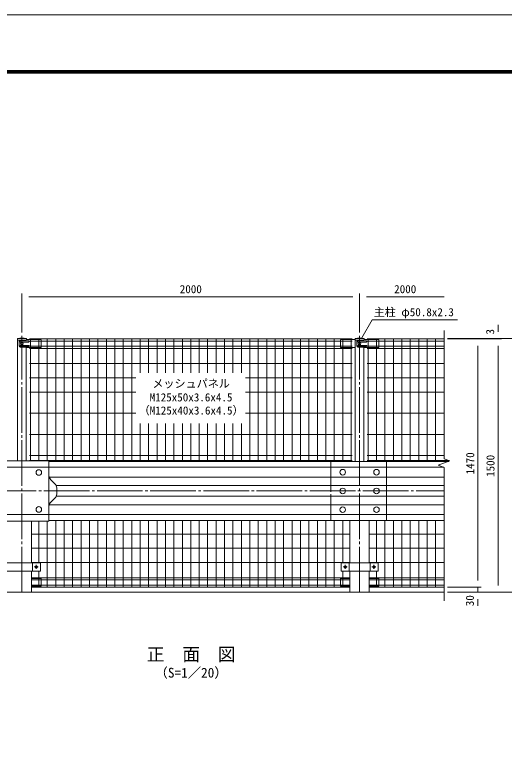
# Model space of a CAD drawing. Units: millimetres, scale not verified. Extents: x -6299 to 6301, y -4455 to 4455.
# Drawn here: x -4033 to -1135, y 36 to 4455 of the extents above; entities that cross this region are included whole.
import ezdxf
from ezdxf.enums import TextEntityAlignment as Align

# ---------------------------------------------------------------- set-up
doc = ezdxf.new("R2010")
doc.units = ezdxf.units.MM
doc.header["$LTSCALE"] = 15
doc.linetypes.add('LONG_CHAIN', pattern=[21, 18, -1, 1, -1])
doc.linetypes.add('LONG_DASHED2', pattern=[13, 12, -1])
for name, color, linetype, lineweight in [('0-0_D-STR-TXT', 7, 'Continuous', 9), ('0-1_D-TTL', 7, 'Continuous', 9), ('0-2_D-TTL-TXT', 7, 'Continuous', 9), ('0-3_D-STR2', 7, 'Continuous', 9), ('0-4_D-STR-DIM', 7, 'Continuous', 9), ('0-5_0', 7, 'Continuous', 9), ('0-6_D-STR1', 1, 'Continuous', 9), ('0-7_D-BMK', 2, 'LONG_CHAIN', 9), ('0-8_D-STR3', 3, 'Continuous', 9), ('0-9_D-STR4', 7, 'Continuous', 9), ('0-E_1', 7, 'Continuous', 9)]:
    doc.layers.add(name, color=color, linetype=linetype, lineweight=lineweight)
doc.styles.add('ＭＳ ゴシック', font='')
doc.styles.get('ＭＳ ゴシック').set_extended_font_data('MS Gothic')

msp = doc.modelspace()

# ---------------------------------------------------------------- linework, layer by layer
at = {"layer": '0-0_D-STR-TXT'}
msp.add_lwpolyline([(-1410.75, 2649.81), (-1917.17, 2649.81), (-1978.68, 2543.26)], dxfattribs=at)
at = {"layer": '0-1_D-TTL', "color": 2}
msp.add_lwpolyline([(-6298.99, 4455), (6301.01, 4455), (6301.01, -4455), (-6298.99, -4455)], close=True, dxfattribs=at)
at = {"layer": '0-1_D-TTL'}
for points in [[(-5893.99, 4125), (5896.01, 4125), (5896.01, -4125), (-5893.99, -4125)], [(-5890.24, 4121.25), (5892.26, 4121.25), (5892.26, -4121.25), (-5890.24, -4121.25)], [(-5886.49, 4117.5), (5888.51, 4117.5), (5888.51, -4117.5), (-5886.49, -4117.5)], [(-5882.74, 4113.75), (5884.76, 4113.75), (5884.76, -4113.75), (-5882.74, -4113.75)], [(-5878.99, 4110), (5881.01, 4110), (5881.01, -4110), (-5878.99, -4110)]]:
    msp.add_lwpolyline(points, close=True, dxfattribs=at)
at = {"layer": '0-3_D-STR2'}
for p, q in [((-2036.11, 2536.08), (-3946.11, 2536.08)), ((-2036.11, 2523.2), (-3946.11, 2523.2)), ((-3941.11, 1814.08), (-3941.11, 2536.08)), ((-3891.11, 1814.08), (-3891.11, 2536.08)), ((-3841.11, 1814.08), (-3841.11, 2536.08)), ((-3791.11, 1811.08), (-3791.11, 2536.08)), ((-3741.11, 1811.08), (-3741.11, 2536.08)), ((-3691.11, 1811.08), (-3691.11, 2536.08)), ((-3641.11, 1811.08), (-3641.11, 2536.08)), ((-3591.11, 1811.08), (-3591.11, 2536.08)), ((-3541.11, 1811.08), (-3541.11, 2536.08)), ((-3491.11, 1811.08), (-3491.11, 2536.08)), ((-3441.11, 1811.08), (-3441.11, 2536.08)), ((-3391.11, 1811.08), (-3391.11, 2536.08)), ((-3341.11, 1811.08), (-3341.11, 2536.08)), ((-3291.11, 2336.08), (-3291.11, 2536.08)), ((-3241.11, 2336.08), (-3241.11, 2536.08)), ((-3191.11, 2336.08), (-3191.11, 2536.08)), ((-3141.11, 2336.08), (-3141.11, 2536.08)), ((-3091.11, 2336.08), (-3091.11, 2536.08)), ((-3041.11, 2336.08), (-3041.11, 2536.08)), ((-2991.11, 2336.08), (-2991.11, 2536.08)), ((-2941.11, 2336.08), (-2941.11, 2536.08)), ((-2891.11, 2336.08), (-2891.11, 2536.08)), ((-2841.11, 2336.08), (-2841.11, 2536.08)), ((-2791.11, 2336.08), (-2791.11, 2536.08)), ((-2741.11, 2336.08), (-2741.11, 2536.08)), ((-2691.11, 2336.08), (-2691.11, 2536.08)), ((-2641.11, 1811.08), (-2641.11, 2536.08)), ((-2591.11, 1811.08), (-2591.11, 2536.08)), ((-2541.11, 1811.08), (-2541.11, 2536.08)), ((-2491.11, 1811.08), (-2491.11, 2536.08)), ((-2441.11, 1811.08), (-2441.11, 2536.08)), ((-2391.11, 1811.08), (-2391.11, 2536.08)), ((-2341.11, 1811.08), (-2341.11, 2536.08)), ((-2291.11, 1811.08), (-2291.11, 2536.08)), ((-2241.11, 1811.08), (-2241.11, 2536.08)), ((-2191.11, 1811.08), (-2191.11, 2536.08)), ((-2141.11, 1811.08), (-2141.11, 2536.08)), ((-2091.11, 1811.08), (-2091.11, 2536.08)), ((-2041.11, 1811.08), (-2041.11, 2536.08)), ((-1946.11, 2536.08), (-1491.11, 2536.08)), ((-1946.11, 2523.2), (-1491.11, 2523.2)), ((-1941.11, 1811.08), (-1941.11, 2536.08)), ((-1891.11, 1811.08), (-1891.11, 2536.08)), ((-1841.11, 1811.08), (-1841.11, 2536.08)), ((-1791.11, 1811.08), (-1791.11, 2536.08)), ((-1741.11, 1811.08), (-1741.11, 2536.08)), ((-1691.11, 1811.08), (-1691.11, 2536.08)), ((-1641.11, 1811.08), (-1641.11, 2536.08)), ((-1591.11, 1811.08), (-1591.11, 2536.08)), ((-1541.11, 1811.08), (-1541.11, 2536.08)), ((-2036.11, 2492.95), (-3946.11, 2492.95)), ((-2036.11, 2480.08), (-3946.11, 2480.08)), ((-1946.11, 2492.95), (-1491.11, 2492.95)), ((-1946.11, 2480.08), (-1491.11, 2480.08)), ((-3946.11, 2390.08), (-2036.11, 2390.08)), ((-1946.11, 2390.08), (-1491.11, 2390.08)), ((-3316.11, 2305.58), (-3946.11, 2305.58)), ((-2036.11, 2305.58), (-2666.11, 2305.58)), ((-1946.11, 2305.58), (-1491.11, 2305.58)), ((-3316.11, 2221.08), (-3946.11, 2221.08)), ((-2036.11, 2221.08), (-2666.11, 2221.08)), ((-1946.11, 2221.08), (-1491.11, 2221.08)), ((-3316.11, 2096.08), (-3946.11, 2096.08)), ((-2036.11, 2096.08), (-2666.11, 2096.08)), ((-1946.11, 2096.08), (-1491.11, 2096.08)), ((-3291.11, 1811.08), (-3291.11, 2036.08)), ((-3241.11, 1811.08), (-3241.11, 2036.08)), ((-3191.11, 1811.08), (-3191.11, 2036.08)), ((-3141.11, 1811.08), (-3141.11, 2036.08)), ((-3091.11, 1811.08), (-3091.11, 2036.08)), ((-3041.11, 1811.08), (-3041.11, 2036.08)), ((-2991.11, 1811.08), (-2991.11, 2036.08)), ((-2941.11, 1811.08), (-2941.11, 2036.08)), ((-2891.11, 1811.08), (-2891.11, 2036.08)), ((-2841.11, 1811.08), (-2841.11, 2036.08)), ((-2791.11, 1811.08), (-2791.11, 2036.08)), ((-2741.11, 1811.08), (-2741.11, 2036.08)), ((-2691.11, 1811.08), (-2691.11, 2036.08)), ((-2036.11, 1971.08), (-3946.11, 1971.08)), ((-1946.11, 1971.08), (-1491.11, 1971.08)), ((-2036.11, 1846.08), (-3946.11, 1846.08)), ((-2036.11, 1816.08), (-3946.11, 1816.08)), ((-1946.11, 1846.08), (-1491.11, 1846.08)), ((-1946.11, 1816.08), (-1461.84, 1816.08)), ((-3791.11, 1066.08), (-3791.11, 1461.08)), ((-3741.11, 1066.08), (-3741.11, 1461.08)), ((-3691.11, 1066.08), (-3691.11, 1461.08)), ((-3641.11, 1066.08), (-3641.11, 1461.08)), ((-3591.11, 1066.08), (-3591.11, 1461.08)), ((-3541.11, 1066.08), (-3541.11, 1461.08)), ((-3491.11, 1066.08), (-3491.11, 1461.08)), ((-3441.11, 1066.08), (-3441.11, 1461.08)), ((-3391.11, 1066.08), (-3391.11, 1461.08)), ((-3341.11, 1066.08), (-3341.11, 1461.08)), ((-3291.11, 1066.08), (-3291.11, 1461.08)), ((-3241.11, 1066.08), (-3241.11, 1461.08)), ((-3191.11, 1066.08), (-3191.11, 1461.08)), ((-3141.11, 1066.08), (-3141.11, 1461.08)), ((-3091.11, 1066.08), (-3091.11, 1461.08)), ((-3041.11, 1066.08), (-3041.11, 1461.08)), ((-2991.11, 1066.08), (-2991.11, 1461.08)), ((-2941.11, 1066.08), (-2941.11, 1461.08)), ((-2891.11, 1066.08), (-2891.11, 1461.08)), ((-2841.11, 1066.08), (-2841.11, 1461.08)), ((-2791.11, 1066.08), (-2791.11, 1461.08)), ((-2741.11, 1066.08), (-2741.11, 1461.08)), ((-2691.11, 1066.08), (-2691.11, 1461.08)), ((-2641.11, 1066.08), (-2641.11, 1461.08)), ((-2591.11, 1066.08), (-2591.11, 1461.08)), ((-2541.11, 1066.08), (-2541.11, 1461.08)), ((-2491.11, 1066.08), (-2491.11, 1461.08)), ((-2441.11, 1066.08), (-2441.11, 1461.08)), ((-2391.11, 1066.08), (-2391.11, 1461.08)), ((-2341.11, 1066.08), (-2341.11, 1461.08)), ((-2291.11, 1066.08), (-2291.11, 1461.08)), ((-2241.11, 1066.08), (-2241.11, 1461.08)), ((-2191.11, 1066.08), (-2191.11, 1461.08)), ((-2141.11, 1066.08), (-2141.11, 1461.08)), ((-2091.11, 1211.08), (-2091.11, 1461.08)), ((-1891.11, 1211.08), (-1891.11, 1461.08)), ((-1841.11, 1066.08), (-1841.11, 1461.08)), ((-1791.11, 1066.08), (-1791.11, 1461.08)), ((-1741.11, 1066.08), (-1741.11, 1461.08)), ((-1691.11, 1066.08), (-1691.11, 1461.08)), ((-1641.11, 1066.08), (-1641.11, 1461.08)), ((-1591.11, 1066.08), (-1591.11, 1461.08)), ((-1541.11, 1066.08), (-1541.11, 1461.08)), ((-3891.11, 1211.08), (-3891.11, 1458.08)), ((-3841.11, 1066.08), (-3841.11, 1458.08)), ((-2048.26, 1381.08), (-3933.96, 1381.08)), ((-1933.96, 1381.08), (-1491.11, 1381.08)), ((-2048.26, 1296.58), (-3933.96, 1296.58)), ((-1933.96, 1296.58), (-1491.11, 1296.58)), ((-2048.26, 1212.08), (-3933.96, 1212.08)), ((-1933.96, 1212.08), (-1491.11, 1212.08)), ((-3891.11, 1066.08), (-3891.11, 1161.08)), ((-2091.11, 1066.08), (-2091.11, 1161.08)), ((-1891.11, 1066.08), (-1891.11, 1161.08)), ((-2048.26, 1122.08), (-3933.96, 1122.08)), ((-2048.26, 1109.2), (-3933.96, 1109.2)), ((-1933.96, 1122.08), (-1491.11, 1122.08)), ((-1933.96, 1109.2), (-1491.11, 1109.2)), ((-2048.26, 1078.95), (-3933.96, 1078.95)), ((-2048.26, 1066.08), (-3933.96, 1066.08)), ((-1933.96, 1078.95), (-1491.11, 1078.95)), ((-1933.96, 1066.08), (-1491.11, 1066.08))]:
    msp.add_line(p, q, dxfattribs=at)
at = {"layer": '0-4_D-STR-DIM'}
for p, q in [((-3991.11, 2574.08), (-3991.11, 2806.08)), ((-3951.11, 2786.08), (-2031.11, 2786.08)), ((-1991.11, 2574.08), (-1991.11, 2806.08)), ((-1991.11, 2574.08), (-1991.11, 2806.08)), ((-1951.11, 2786.08), (-1491.11, 2786.08)), ((-1171.11, 2579.08), (-1171.11, 2619.08)), ((-1491.11, 1826.73), (-1491.11, 2586.08)), ((-1471.11, 2539.08), (-1031.11, 2539.08)), ((-1471.11, 2539.08), (-1151.11, 2539.08)), ((-1471.11, 2536.08), (-1271.11, 2536.08)), ((-1471.11, 2536.08), (-1151.11, 2536.08)), ((-1471.11, 2536.08), (-1151.11, 2536.08)), ((-1171.11, 2536.08), (-1171.11, 2539.08)), ((-1291.11, 1106.08), (-1291.11, 2496.08)), ((-1171.11, 1076.08), (-1171.11, 2496.08)), ((-1171.11, 2496.08), (-1171.11, 2456.08)), ((-1526.34, 1788.25), (-1455.87, 1813.9)), ((-1455.87, 1813.9), (-1491.11, 1826.73)), ((-1491.11, 1775.43), (-1526.34, 1788.25)), ((-1491.11, 986.08), (-1491.11, 1775.43)), ((-1291.11, 1106.08), (-1291.11, 1146.08)), ((-1471.11, 1066.08), (-1271.11, 1066.08)), ((-1471.11, 1066.08), (-1271.11, 1066.08)), ((-1291.11, 1036.08), (-1291.11, 1066.08)), ((-1471.11, 1036.08), (-1271.11, 1036.08)), ((-1471.11, 1036.08), (-1151.11, 1036.08)), ((-1471.11, 1036.08), (-1031.11, 1036.08)), ((-1291.11, 996.08), (-1291.11, 956.08))]:
    msp.add_line(p, q, dxfattribs=at)
at = {"layer": '0-5_0'}
for p, q in [((-3831.11, 1776.08), (-4161.11, 1776.08)), ((-3831.11, 1811.08), (-1463.63, 1811.08)), ((-3831.11, 1776.13), (-1493.03, 1776.13)), ((-3829.87, 1717.81), (-1491.11, 1717.81)), ((-3820.31, 1701.74), (-3794.4, 1676.94)), ((-3787.74, 1667.47), (-1491.11, 1667.47)), ((-3785.14, 1655.27), (-3785.14, 1616.89)), ((-3794.4, 1595.22), (-3820.31, 1570.41)), ((-3787.74, 1604.69), (-1491.11, 1604.69)), ((-3829.87, 1554.34), (-1491.11, 1554.34)), ((-3831.11, 1496.08), (-4161.11, 1496.08)), ((-3831.11, 1496.03), (-1491.11, 1496.03)), ((-3831.11, 1461.08), (-1491.11, 1461.08)), ((-4101.11, 1211.08), (-3881.11, 1211.08)), ((-3928.41, 1211.08), (-3928.41, 1161.08)), ((-3881.11, 1211.08), (-3881.11, 1161.08)), ((-2101.11, 1211.08), (-1881.11, 1211.08)), ((-2101.11, 1211.08), (-2101.11, 1161.08)), ((-2053.81, 1211.08), (-2053.81, 1161.08)), ((-1928.41, 1211.08), (-1928.41, 1161.08)), ((-1881.11, 1211.08), (-1881.11, 1161.08)), ((-4101.11, 1161.08), (-3881.11, 1161.08)), ((-2101.11, 1161.08), (-1881.11, 1161.08))]:
    msp.add_line(p, q, dxfattribs=at)
msp.add_lwpolyline([(-4471.11, 1458.08), (-3831.11, 1458.08), (-3831.11, 1814.08), (-4471.11, 1814.08)], dxfattribs=at)
for centre, radius in [((-3891.11, 1745.58), 16.5), ((-2091.11, 1746.97), 16.5), ((-1891.11, 1746.97), 16.5), ((-2091.11, 1636.08), 16.5), ((-1891.11, 1636.08), 16.5), ((-3891.11, 1526.58), 16.5), ((-2091.11, 1525.19), 16.5), ((-1891.11, 1525.19), 16.5), ((-3906.11, 1186.08), 7), ((-2076.11, 1186.08), 7), ((-1906.11, 1186.08), 7)]:
    msp.add_circle(centre, radius, dxfattribs=at)
for centre, radius, start, end in [((-3796.11, 1727.02), 35, 180, 226.24934), ((-3815.14, 1655.27), 30, 0, 46.24934), ((-3815.14, 1616.89), 30, 313.75066, 0), ((-3796.11, 1545.13), 35, 133.75066, 180)]:
    msp.add_arc(centre, radius, start, end, dxfattribs=at)
at = {"layer": '0-6_D-STR1'}
for p, q in [((-3964.51, 2539.08), (-4017.71, 2539.08)), ((-4017.71, 2539.08), (-4017.71, 2528.08)), ((-3971.75, 2528.08), (-4017.71, 2528.08)), ((-4016.51, 2528.08), (-4016.51, 1814.08)), ((-3964.51, 2530.59), (-3964.51, 2539.08)), ((-1964.51, 2539.08), (-2017.71, 2539.08)), ((-2017.71, 2539.08), (-2017.71, 2528.08)), ((-1971.75, 2528.08), (-2017.71, 2528.08)), ((-2016.51, 2528.08), (-2016.51, 1811.08)), ((-1964.51, 2530.59), (-1964.51, 2539.08)), ((-3965.71, 1814.08), (-3965.71, 2486.26)), ((-1965.71, 1811.08), (-1965.71, 2486.26)), ((-2048.26, 1461.08), (-2048.26, 1211.08)), ((-1933.96, 1461.08), (-1933.96, 1211.08)), ((-3933.96, 1458.08), (-3933.96, 1211.08)), ((-3933.96, 1161.08), (-3933.96, 1036.08)), ((-2048.26, 1161.08), (-2048.26, 1036.08)), ((-1933.96, 1161.08), (-1933.96, 1036.08))]:
    msp.add_line(p, q, dxfattribs=at)
for centre in [(-3991.11, 2422.65), (-1991.11, 2422.65)]:
    msp.add_arc(centre, 119.43, 77.13052, 102.86948, dxfattribs=at)
at = {"layer": '0-7_D-BMK'}
for p, q in [((-3991.11, 1036.08), (-3991.11, 2554.08)), ((-1991.11, 1036.08), (-1991.11, 2554.08)), ((-4491.11, 1636.08), (-1491.11, 1636.08)), ((-3906.11, 1197.74), (-3906.11, 1174.41)), ((-2076.11, 1197.74), (-2076.11, 1174.41)), ((-1906.11, 1197.74), (-1906.11, 1174.41)), ((-3917.77, 1186.08), (-3894.44, 1186.08)), ((-2064.44, 1186.08), (-2087.77, 1186.08)), ((-1917.77, 1186.08), (-1894.44, 1186.08))]:
    msp.add_line(p, q, dxfattribs=at)
at = {"layer": '0-8_D-STR3'}
for p, q in [((-4006.59, 2523.08), (-4006.59, 2493.08)), ((-3971.75, 2528.08), (-4001.59, 2528.08)), ((-3952.11, 2524.08), (-3999.52, 2524.08)), ((-3960.19, 2532.08), (-3971.75, 2528.08)), ((-3883.11, 2532.08), (-3960.19, 2532.08)), ((-3883.11, 2532.08), (-3878.11, 2531.08)), ((-3878.11, 2531.08), (-3878.11, 2487.26)), ((-2099.11, 2532.08), (-2104.11, 2531.08)), ((-2104.11, 2531.08), (-2104.11, 2487.26)), ((-2099.11, 2532.08), (-2022.02, 2532.08)), ((-2022.02, 2532.08), (-2017.71, 2530.59)), ((-2006.59, 2523.08), (-2006.59, 2493.08)), ((-1971.75, 2528.08), (-2001.59, 2528.08)), ((-1952.11, 2524.08), (-1999.52, 2524.08)), ((-1960.19, 2532.08), (-1971.75, 2528.08)), ((-1883.11, 2532.08), (-1960.19, 2532.08)), ((-1883.11, 2532.08), (-1878.11, 2531.08)), ((-1878.11, 2531.08), (-1878.11, 2487.26)), ((-3971.75, 2488.08), (-4001.59, 2488.08)), ((-3952.11, 2518.08), (-3999.52, 2518.08)), ((-3952.11, 2498.08), (-3999.52, 2498.08)), ((-3952.11, 2492.08), (-3999.52, 2492.08)), ((-3966.5, 2486.26), (-3971.75, 2488.08)), ((-3966.5, 2486.26), (-3879.11, 2486.26)), ((-2016.51, 2486.26), (-2103.11, 2486.26)), ((-1971.75, 2488.08), (-2001.59, 2488.08)), ((-1952.11, 2518.08), (-1999.52, 2518.08)), ((-1952.11, 2498.08), (-1999.52, 2498.08)), ((-1952.11, 2492.08), (-1999.52, 2492.08)), ((-1966.5, 2486.26), (-1971.75, 2488.08)), ((-1966.5, 2486.26), (-1879.11, 2486.26)), ((-3883.11, 1118.08), (-3933.96, 1118.08)), ((-3883.11, 1118.08), (-3878.11, 1117.08)), ((-3878.11, 1117.08), (-3878.11, 1073.26)), ((-2099.11, 1118.08), (-2104.11, 1117.08)), ((-2104.11, 1117.08), (-2104.11, 1073.26)), ((-2099.11, 1118.08), (-2048.26, 1118.08)), ((-1883.11, 1118.08), (-1933.96, 1118.08)), ((-1883.11, 1118.08), (-1878.11, 1117.08)), ((-1878.11, 1117.08), (-1878.11, 1073.26)), ((-3933.96, 1072.26), (-3879.11, 1072.26)), ((-2048.26, 1072.26), (-2103.11, 1072.26)), ((-1933.96, 1072.26), (-1879.11, 1072.26))]:
    msp.add_line(p, q, dxfattribs=at)
for centre in [(-3991.11, 2508.08), (-1991.11, 2508.08)]:
    msp.add_circle(centre, 8, dxfattribs=at)
for centre, radius, start, end in [((-4001.59, 2523.08), 5, 90, 180), ((-3999.52, 2521.08), 3, 90, 270), ((-3952.11, 2521.08), 3, 270, 90), ((-2001.59, 2523.08), 5, 90, 180), ((-1999.52, 2521.08), 3, 90, 270), ((-1952.11, 2521.08), 3, 270, 90), ((-4001.59, 2493.08), 5, 180, 270), ((-3999.52, 2495.08), 3, 90, 270), ((-3952.11, 2495.08), 3, 270, 90), ((-3879.11, 2487.26), 1, 270, 0), ((-2103.11, 2487.26), 1, 180, 270), ((-2001.59, 2493.08), 5, 180, 270), ((-1999.52, 2495.08), 3, 90, 270), ((-1952.11, 2495.08), 3, 270, 90), ((-1879.11, 2487.26), 1, 270, 0), ((-3879.11, 1073.26), 1, 270, 0), ((-2103.11, 1073.26), 1, 180, 270), ((-1879.11, 1073.26), 1, 270, 0)]:
    msp.add_arc(centre, radius, start, end, dxfattribs=at)
at = {"layer": '0-9_D-STR4'}
msp.add_line((-1491.11, 1036.08), (-4491.11, 1036.08), dxfattribs=at)
at = {"layer": '0-E_1', "linetype": 'LONG_DASHED2'}
msp.add_line((-2161.11, 1811.08), (-2161.11, 1461.08), dxfattribs=at)
at = {"layer": '0-E_1'}
msp.add_line((-1831.11, 1811.08), (-1831.11, 1461.08), dxfattribs=at)

# ---------------------------------------------------------------- texts
at = {"layer": '0-0_D-STR-TXT', "style": 'ＭＳ ゴシック'}
for s, p in [('主柱 φ50.8x2.3', (-1907.62, 2656.55)), ('メッシュパネル', (-3218.52, 2233.48)), ('M125x50x3.6x4.5', (-3234.76, 2152.08)), ('（M125x40x3.6x4.5）', (-3299.74, 2074.24))]:
    msp.add_text(s, height=48.06, dxfattribs=at).set_placement(p, align=Align.BOTTOM_LEFT)
at = {"layer": '0-2_D-TTL-TXT', "style": 'ＭＳ ゴシック'}
for s, height, p in [('正\u3000面\u3000図', 76.98, (-3251, 606.82)), ('（S=1／20）', 57.73, (-3205.52, 513.63))]:
    msp.add_text(s, height=height, dxfattribs=at).set_placement(p, align=Align.BOTTOM_LEFT)
at = {"layer": '0-4_D-STR-DIM', "style": 'ＭＳ ゴシック'}
for p in [(-3056.36, 2792.83), (-1786.36, 2792.83)]:
    msp.add_text('2000', height=48.06, dxfattribs=at).set_placement(p, align=Align.BOTTOM_LEFT)
for s, p in [('3', (-1179.77, 2562.38)), ('1470', (-1297.85, 1734.18)), ('1500', (-1177.85, 1719.18)), ('30', (-1300.01, 953.61))]:
    msp.add_text(s, height=48.06, rotation=90, dxfattribs=at).set_placement(p, align=Align.BOTTOM_LEFT)

doc.saveas('drawing.dxf')
